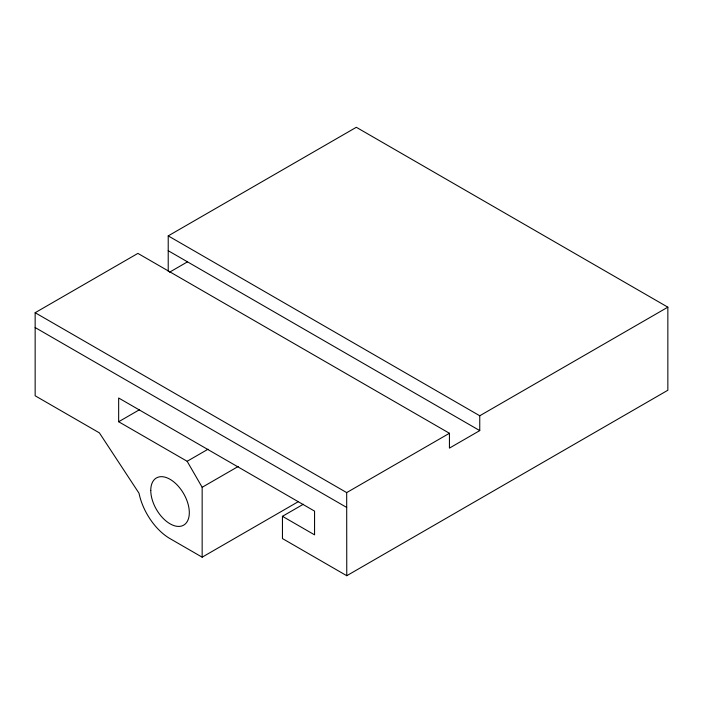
<?xml version="1.0" encoding="UTF-8"?>
<svg xmlns="http://www.w3.org/2000/svg" width="703" height="703" viewBox="0 0 703 703"><rect width="100%" height="100%" fill="white"/><g stroke="black" fill="none" stroke-linecap="round" stroke-linejoin="round"><path stroke-width="1.05" d="M298.125 501.766L202.156 557.18L170.038 538.639A45.423 26.222 60 0 1 139.018 493.234L99.387 432.872L35.15 395.78L35.15 312.712L137.902 253.388L449.437 433.276L449.437 448.11L479.754 430.605L479.754 415.772L168.219 235.883L356.316 127.287L667.85 307.176L667.85 390.244L346.764 575.713L282.448 538.56L282.448 516.31L303.353 504.236M169.493 272.237L187.49 261.841M282.448 516.31L314.566 534.851L314.566 511.116L118.658 398.003L118.658 421.738L139.554 409.673M118.658 421.738L187.147 461.282L208.053 449.217M202.156 557.18L202.156 487.293L238.264 466.44M346.764 575.713L346.684 492.601L449.437 433.276M479.754 415.772L667.85 307.176M168.219 250.716L479.754 430.605M35.15 312.712L346.684 492.601M35.15 327.545L346.684 507.434M187.147 461.282L202.156 487.293M168.219 235.883L168.219 271.296M150.767 490.422A27.25 15.738 60 0 0 179.678 526.38A27.25 15.738 60 0 0 179.678 487.838A27.25 15.738 60 0 0 150.767 490.422"/></g></svg>
